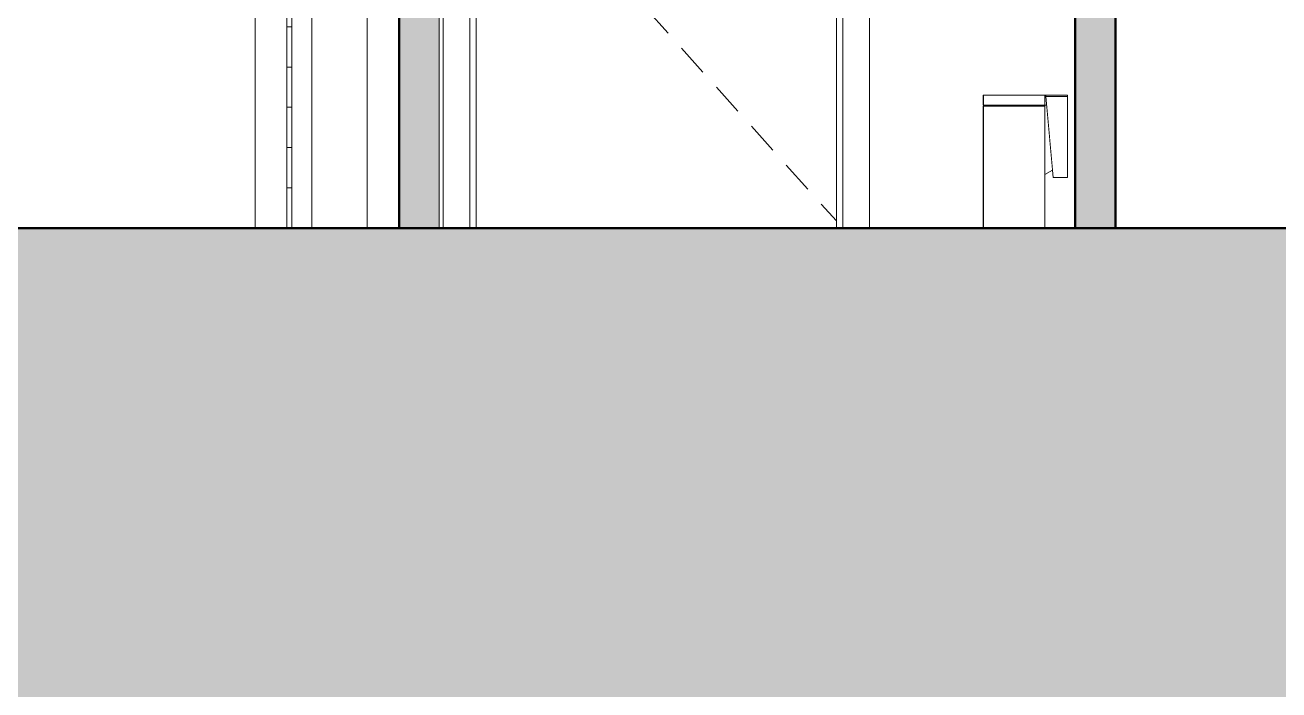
# Model space of a CAD drawing. Header units: millimetres. Extents: x -46169 to 135069, y -86316 to 18123.
# Drawn here: x 113154 to 116265, y -82627 to -80976 of the extents above; entities that cross this region are included whole.
import ezdxf

# ---------------------------------------------------------------- set-up
doc = ezdxf.new("R2010")
doc.units = ezdxf.units.MM
doc.header["$MEASUREMENT"] = 0
doc.linetypes.add('Wipeout_Contour', pattern=[1000, 0, -1000])
for name, color, linetype, lineweight in [('0_Pen_No__85', 8, 'Continuous', 20), ('A-35-M_FFE_Sanitary_Pen_No__146', 8, 'Continuous', 0), ('A-35-M_FFE_Sanitary_Pen_No__191', 7, 'Continuous', 5), ('New_A-25-M_Wall_Int_Pen_No__87', 8, 'Continuous', 20), ('New_A-35-M_FFE_Sanitary_Pen_No__192', 7, 'Continuous', 13), ('New_A-35-M_FFE_Sanitary_Pen_No__2', 8, 'Continuous', 15), ('New_A-35-M_FFE_Sanitary_Pen_No__87', 8, 'Continuous', 20)]:
    doc.layers.add(name, color=color, linetype=linetype, lineweight=lineweight)
for name, color, linetype in [('New_A-20-M_Floor_Slab', 7, 'Continuous'), ('New_A-25-M_Wall_Int', 7, 'Continuous'), ('New_A-35-M_FFE_Sanitary', 7, 'Continuous'), ('New_ArchiCAD Doors', 7, 'Continuous')]:
    doc.layers.add(name, color=color, linetype=linetype)
for name, color, linetype, lineweight, true_color in [('New_A-20-M_Floor_Slab_Pen_No__29', 7, 'Continuous', 50, 0x2a2a2a), ('New_A-25-M_Wall_Int_Pen_No__107', 7, 'Continuous', 15, 0xa6a6a6), ('New_A-25-M_Wall_Int_Pen_No__27', 7, 'Continuous', 50, 0x2a2a2a), ('New_A-35-M_FFE_Sanitary_Pen_No__107', 7, 'Continuous', 15, 0xa6a6a6), ('New_ArchiCAD Doors_Pen_No__63', 7, 'Continuous', 20, 0x606060)]:
    doc.layers.add(name, color=color, linetype=linetype, lineweight=lineweight, true_color=true_color)

# ---------------------------------------------------------------- blocks, each defined once
blk = doc.blocks.new('Section Elem_15_3', base_point=(188935.4, -81480.2))
at = {"color": 254, "linetype": 'Wipeout_Contour', "lineweight": 0, "ltscale": 559126.893993}
blk.add_wipeout([(113865.6, -81480.2), (114002.5, -81480.2), (114002.5, -80480.2), (113865.6, -80480.2)], dxfattribs=at).dxf.layer = 'New_A-25-M_Wall_Int'
blk = doc.blocks.new('Section Elem_52_3', base_point=(188935.4, -81480.2))
at = {"layer": 'New_A-25-M_Wall_Int_Pen_No__27', "linetype": 'Continuous'}
blk.add_line((114182.6, -79080.2), (114182.6, -81480.2), dxfattribs=at)
at = {"color": 254, "linetype": 'Wipeout_Contour', "lineweight": 0, "ltscale": 3338306.070739192}
blk.add_wipeout([(114037.4, -79080.2), (114032.5, -79080.2), (114032.5, -80110.2), (114034.5, -80110.2), (114034.5, -80130.2), (114037.3, -80130.2), (114037.3, -80480.2), (114032.5, -80480.2), (114032.5, -81480.2), (114062.5, -81480.2), (114062.5, -79080.2), (114038, -79080.2), (114038, -79208), (114038.1, -79215.7), (114038.6, -79219), (114039.4, -79219.3), (114042.4, -79220.4), (114042.4, -79236.3), (114033.7, -79233.2), (114033, -79233), (114033, -79217.1), (114036.8, -79218.4), (114037.2, -79215.4), (114037.4, -79207.8)], dxfattribs=at).dxf.layer = 'New_A-25-M_Wall_Int'
at = {"color": 254, "linetype": 'Wipeout_Contour', "lineweight": 0, "ltscale": 555242.31003}
blk.add_wipeout([(114037.4, -79207.8), (114038, -79208), (114038, -79080.2), (114037.4, -79080.2)], dxfattribs=at).dxf.layer = 'New_A-25-M_Wall_Int'
at = {"color": 254, "linetype": 'Wipeout_Contour', "lineweight": 0, "ltscale": 557973.172395}
blk.add_wipeout([(114082.2, -79080.2), (114062.5, -79080.2), (114062.5, -81480.2), (114082.2, -81480.2)], dxfattribs=at).dxf.layer = 'New_A-25-M_Wall_Int'
at = {"color": 254, "linetype": 'Wipeout_Contour', "lineweight": 0, "ltscale": 559415.188111}
blk.add_wipeout([(114032.5, -80480.2), (114012.5, -80480.2), (114012.5, -81480.2), (114032.5, -81480.2)], dxfattribs=at).dxf.layer = 'New_A-25-M_Wall_Int'
at = {"layer": 'New_A-25-M_Wall_Int_Pen_No__107', "linetype": 'Continuous', "lineweight": 0, "true_color": 0xd2d2d2}
blk.add_hatch(color=254, dxfattribs=at).paths.add_polyline_path([(114182.6, -79080.2), (114082.2, -79080.2), (114082.2, -81480.2), (114182.6, -81480.2)])
at = {"layer": 'New_A-25-M_Wall_Int_Pen_No__27', "linetype": 'Continuous'}
for p, q in [((114082.2, -79080.2), (114082.2, -81480.2)), ((114182.6, -79080.2), (114082.2, -79080.2))]:
    blk.add_line(p, q, dxfattribs=at)
at = {"layer": 'New_A-25-M_Wall_Int_Pen_No__87', "linetype": 'Continuous'}
for p, q in [((114082.2, -79080.2), (114062.5, -79080.2)), ((114082.2, -81480.2), (114062.5, -81480.2))]:
    blk.add_line(p, q, dxfattribs=at)
at = {"color": 254, "linetype": 'Wipeout_Contour', "lineweight": 0, "ltscale": 555396.682833}
blk.add_wipeout([(114037.4, -79207.8), (114037.2, -79215.4), (114038.1, -79215.7), (114038, -79208)], dxfattribs=at).dxf.layer = 'New_A-25-M_Wall_Int'
at = {"color": 254, "linetype": 'Wipeout_Contour', "lineweight": 0, "ltscale": 559366.26518}
blk.add_wipeout([(114002.5, -81480.2), (114012.5, -81480.2), (114012.5, -80480.2), (114002.5, -80480.2)], dxfattribs=at).dxf.layer = 'New_A-25-M_Wall_Int'
at = {"layer": 'New_A-25-M_Wall_Int_Pen_No__87', "linetype": 'Continuous'}
blk.add_line((114002.5, -80480.2), (114002.5, -81480.2), dxfattribs=at)
at = {"color": 254, "linetype": 'Wipeout_Contour', "lineweight": 0, "ltscale": 694260.348321}
blk.add_wipeout([(114036.8, -79218.4), (114038.6, -79219), (114038.1, -79215.7), (114038.1, -79215.7), (114037.2, -79215.4)], dxfattribs=at).dxf.layer = 'New_A-25-M_Wall_Int'
at = {"color": 254, "linetype": 'Wipeout_Contour', "lineweight": 0, "ltscale": 694285.334353}
blk.add_wipeout([(114033, -79217.1), (114033, -79233), (114042.4, -79236.2), (114042.4, -79220.4), (114039.4, -79219.3)], dxfattribs=at).dxf.layer = 'New_A-25-M_Wall_Int'
at = {"color": 254, "linetype": 'Wipeout_Contour', "lineweight": 0, "ltscale": 556225.850678}
blk.add_wipeout([(114012.5, -79080.2), (114012.5, -80110.2), (114032.5, -80110.2), (114032.5, -79080.2)], dxfattribs=at).dxf.layer = 'New_A-25-M_Wall_Int'
at = {"layer": 'New_A-25-M_Wall_Int_Pen_No__87', "linetype": 'Continuous'}
for p, q in [((114037.4, -79080.2), (114032.5, -79080.2)), ((114037.4, -79207.8), (114037.4, -79080.2)), ((114037.4, -79080.2), (114038, -79080.2)), ((114062.5, -79080.2), (114038, -79080.2)), ((114038, -79208), (114038, -79080.2)), ((114033, -79217.1), (114033, -79233)), ((114036.8, -79218.4), (114033, -79217.1)), ((114037.2, -79215.4), (114036.8, -79218.4)), ((114036.8, -79218.4), (114038.6, -79219)), ((114037.4, -79207.8), (114037.2, -79215.4)), ((114037.4, -79207.8), (114038, -79208)), ((114038.1, -79215.7), (114038, -79208)), ((114038.6, -79219), (114038.1, -79215.7)), ((114042.4, -79220.4), (114038.6, -79219)), ((114042.4, -79236.3), (114042.4, -79220.4)), ((114033, -79233), (114042.4, -79236.3)), ((114033, -79233), (114033, -79233)), ((114042.4, -79236.2), (114033, -79233))]:
    blk.add_line(p, q, dxfattribs=at)
at = {"color": 254, "linetype": 'Wipeout_Contour', "lineweight": 0, "ltscale": 556176.647194}
blk.add_wipeout([(114002.5, -79080.2), (114002.5, -80110.2), (114012.5, -80110.2), (114012.5, -79080.2)], dxfattribs=at).dxf.layer = 'New_A-25-M_Wall_Int'
at = {"layer": 'New_A-25-M_Wall_Int_Pen_No__87', "linetype": 'Continuous'}
for p, q in [((114012.5, -79080.2), (114002.5, -79080.2)), ((114002.5, -79080.2), (114002.5, -80110.2)), ((114032.5, -79080.2), (114012.5, -79080.2))]:
    blk.add_line(p, q, dxfattribs=at)
blk = doc.blocks.new('Section Elem_65_3', base_point=(188935.4, -81480.2))
at = {"layer": 'New_A-25-M_Wall_Int_Pen_No__107', "linetype": 'Continuous', "lineweight": 0, "true_color": 0xd2d2d2}
blk.add_hatch(color=254, dxfattribs=at).paths.add_polyline_path([(115759.8, -79210.2), (115759.8, -81480.2), (115859.8, -81480.2), (115859.8, -79210.2)])
at = {"layer": 'New_A-25-M_Wall_Int_Pen_No__27', "linetype": 'Continuous'}
for p, q in [((115759.8, -79210.2), (115759.8, -81480.2)), ((115859.8, -79210.2), (115759.8, -79210.2)), ((115859.8, -79210.2), (115859.8, -81480.2))]:
    blk.add_line(p, q, dxfattribs=at)
blk = doc.blocks.new('Section Elem_66_3', base_point=(188935.4, -81480.2))
at = {"layer": 'New_A-25-M_Wall_Int_Pen_No__87', "linetype": 'Continuous'}
blk.add_line((115759.8, -79210.2), (114182.6, -79210.2), dxfattribs=at)
at = {"color": 254, "linetype": 'Wipeout_Contour', "lineweight": 0, "ltscale": 555449.619253}
blk.add_wipeout([(114033, -79233), (114033.7, -79233.2), (114042.4, -79236.3), (114042.4, -79236.2)], dxfattribs=at).dxf.layer = 'New_A-25-M_Wall_Int'
at = {"color": 254, "linetype": 'Wipeout_Contour', "lineweight": 0, "ltscale": 558716.298268}
blk.add_wipeout([(114182.6, -79403.7), (114182.6, -81480.2), (114191, -81480.2), (114191, -79403.7)], dxfattribs=at).dxf.layer = 'New_A-25-M_Wall_Int'
blk = doc.blocks.new('Section Elem_67_3', base_point=(188935.4, -81480.2))
at = {"color": 254, "linetype": 'Wipeout_Contour', "lineweight": 0, "ltscale": 1390760.83047806}
blk.add_wipeout([(114204.8, -79370), (114191, -79356.2), (114191, -79383.7), (114194.2, -79383.7), (114197.4, -79383.3), (114199.8, -79382.3), (114201.8, -79380.7), (114203.4, -79378.6), (114204.4, -79376.3), (114204.8, -79373)], dxfattribs=at).dxf.layer = 'New_ArchiCAD Doors'
at = {"color": 254, "linetype": 'Wipeout_Contour', "lineweight": 0, "ltscale": 562070.399051}
blk.add_wipeout([(115249, -79356.2), (115183, -79422.2), (115183, -81480.2), (115249, -81480.2)], dxfattribs=at).dxf.layer = 'New_ArchiCAD Doors'
at = {"color": 254, "linetype": 'Wipeout_Contour', "lineweight": 0, "ltscale": 1393428.418271493}
blk.add_wipeout([(114195.5, -79403.7), (114191, -79403.7), (114191, -81480.2), (114257, -81480.2), (114257, -79422.2), (114221.6, -79386.8), (114220.8, -79388.7), (114216.1, -79395), (114209.8, -79399.7), (114202.6, -79402.7)], dxfattribs=at).dxf.layer = 'New_ArchiCAD Doors'
at = {"color": 254, "linetype": 'Wipeout_Contour', "lineweight": 0, "ltscale": 1531669.820993721}
blk.add_wipeout([(115249, -79356.2), (114191, -79356.2), (114204.8, -79370), (114204.8, -79363.7), (114224.2, -79363.7), (114224.8, -79363.7), (114224.8, -79374.3), (114223.8, -79381.5), (114221.6, -79386.8), (114257, -79422.2), (115183, -79422.2)], dxfattribs=at).dxf.layer = 'New_ArchiCAD Doors'
at = {"layer": 'New_ArchiCAD Doors_Pen_No__63', "linetype": 'Continuous'}
for p, q in [((114191, -79356.2), (114191, -79383.7)), ((115249, -79356.2), (114191, -79356.2)), ((115249, -81480.2), (115249, -79356.2)), ((114191, -79403.7), (114191, -81480.2))]:
    blk.add_line(p, q, dxfattribs=at)
at = {"color": 254, "linetype": 'Wipeout_Contour', "lineweight": 0, "ltscale": 559001.151426}
blk.add_wipeout([(114273, -79429.2), (114257, -79429.2), (114257, -81480.2), (114273, -81480.2)], dxfattribs=at).dxf.layer = 'New_ArchiCAD Doors'
at = {"color": 254, "linetype": 'Wipeout_Contour', "lineweight": 0, "ltscale": 561981.309088}
blk.add_wipeout([(115167, -79429.2), (115167, -81480.2), (115183, -81480.2), (115183, -79429.2)], dxfattribs=at).dxf.layer = 'New_ArchiCAD Doors'
at = {"color": 254, "linetype": 'Wipeout_Contour', "lineweight": 0, "ltscale": 837196.544549}
blk.add_wipeout([(114257, -79429.2), (114273, -79429.2), (115167, -79429.2), (115183, -79429.2), (115183, -79422.2), (114257, -79422.2)], dxfattribs=at).dxf.layer = 'New_ArchiCAD Doors'
at = {"layer": 'New_ArchiCAD Doors_Pen_No__63', "linetype": 'Continuous'}
for p, q in [((114257, -81480.2), (114257, -79422.2)), ((115183, -79422.2), (115183, -81480.2))]:
    blk.add_line(p, q, dxfattribs=at)
at = {"color": 254, "linetype": 'Wipeout_Contour', "lineweight": 0, "ltscale": 560491.198918}
blk.add_wipeout([(115167, -79429.2), (114273, -79429.2), (114273, -81480.2), (115167, -81480.2)], dxfattribs=at).dxf.layer = 'New_ArchiCAD Doors'
at = {"layer": 'New_ArchiCAD Doors_Pen_No__63', "linetype": 'Continuous'}
for p, q in [((114257, -79422.2), (115183, -79422.2)), ((114273, -81480.2), (114273, -79429.2)), ((114273, -79429.2), (115167, -79429.2)), ((115167, -79431), (115129.6, -79472.8)), ((115167, -79429.2), (115167, -81480.2)), ((115096.2, -79510), (115042.8, -79569.6)), ((115009.5, -79606.8), (114956.1, -79666.4)), ((114922.7, -79703.6), (114869.3, -79763.2)), ((114836, -79800.5), (114782.6, -79860.1)), ((114749.2, -79897.3), (114695.8, -79956.9)), ((114662.5, -79994.1), (114609.1, -80053.7)), ((114575.7, -80090.9), (114522.3, -80150.5)), ((114489, -80187.8), (114435.6, -80247.3)), ((114402.2, -80284.6), (114348.8, -80344.2)), ((114310.4, -80387.1), (114273, -80428.8)), ((114315.5, -80381.4), (114310.4, -80387.1)), ((114310.4, -80506.3), (114273, -80464.5)), ((114315.5, -80512), (114310.4, -80506.3)), ((114402.2, -80608.8), (114348.8, -80549.2)), ((114489, -80705.6), (114435.6, -80646)), ((114575.7, -80802.4), (114522.3, -80742.9)), ((114662.5, -80899.3), (114609.1, -80839.7)), ((114749.2, -80996.1), (114695.8, -80936.5)), ((114836, -81092.9), (114782.6, -81033.3)), ((114922.7, -81189.7), (114869.3, -81130.1)), ((115009.5, -81286.5), (114956.1, -81227)), ((115096.2, -81383.4), (115042.8, -81323.8)), ((115167, -81462.3), (115129.6, -81420.6))]:
    blk.add_line(p, q, dxfattribs=at)
blk = doc.blocks.new('Section Elem_74_3', base_point=(188935.4, -81480.2))
at = {"layer": 'New_A-35-M_FFE_Sanitary_Pen_No__192', "linetype": 'Continuous'}
blk.add_line((113865.6, -80480.2), (113865.6, -81480.2), dxfattribs=at)
at = {"color": 254, "linetype": 'Wipeout_Contour', "lineweight": 0, "ltscale": 557684.219648}
blk.add_wipeout([(113784.7, -80630.2), (113803.4, -80630.2), (113803.4, -80480.2), (113784.7, -80480.2)], dxfattribs=at).dxf.layer = 'New_A-35-M_FFE_Sanitary'
at = {"color": 254, "linetype": 'Wipeout_Contour', "lineweight": 0, "ltscale": 559017.384203}
blk.add_wipeout([(113784.7, -81480.2), (113803.4, -81480.2), (113803.4, -80780.2), (113784.7, -80780.2)], dxfattribs=at).dxf.layer = 'New_A-35-M_FFE_Sanitary'
at = {"layer": 'New_A-35-M_FFE_Sanitary_Pen_No__107', "linetype": 'Continuous'}
h = blk.add_hatch(dxfattribs=at)
h.set_pattern_fill('Plywood_0003', color=256, style=0, pattern_type=2)
h.set_pattern_definition([(0, (188935.42, -81480.18), (0, 100), [])])
h.paths.add_polyline_path([(113803.4, -80480.2), (113803.4, -81480.2), (113815.5, -81480.2), (113815.5, -80480.2)])
at = {"layer": 'New_A-35-M_FFE_Sanitary_Pen_No__192', "linetype": 'Continuous'}
for p, q in [((113803.4, -80480.2), (113803.4, -81480.2)), ((113815.5, -80480.2), (113815.5, -81480.2))]:
    blk.add_line(p, q, dxfattribs=at)
at = {"color": 254, "linetype": 'Wipeout_Contour', "lineweight": 0, "ltscale": 2927249.866103339}
blk.add_wipeout([(113754.6, -80557.9), (113754.6, -80630.2), (113784.7, -80630.2), (113784.7, -80480.2), (113754.6, -80480.2), (113754.6, -80541.9), (113761.1, -80541.9), (113761.3, -80542.3), (113761.3, -80542.4), (113761.4, -80543), (113761.5, -80544.3), (113761.5, -80545.9), (113761.6, -80547.9), (113761.6, -80549.9), (113761.6, -80552), (113761.5, -80553.9), (113761.5, -80555.6), (113761.4, -80556.9), (113761.3, -80557.4), (113761.3, -80557.5), (113761.1, -80557.9)], dxfattribs=at).dxf.layer = 'New_A-35-M_FFE_Sanitary'
at = {"color": 254, "linetype": 'Wipeout_Contour', "lineweight": 0, "ltscale": 558937.796844}
blk.add_wipeout([(113754.6, -80780.2), (113754.6, -81480.2), (113784.7, -81480.2), (113784.7, -80780.2)], dxfattribs=at).dxf.layer = 'New_A-35-M_FFE_Sanitary'
at = {"layer": 'New_A-35-M_FFE_Sanitary_Pen_No__87', "linetype": 'Continuous'}
blk.add_line((113803.4, -81480.2), (113784.7, -81480.2), dxfattribs=at)
at = {"color": 254, "linetype": 'Wipeout_Contour', "lineweight": 0, "ltscale": 557420.467156}
blk.add_wipeout([(113754.6, -80480.2), (113734.5, -80480.2), (113734.5, -80541.9), (113754.6, -80541.9)], dxfattribs=at).dxf.layer = 'New_A-35-M_FFE_Sanitary'
at = {"color": 254, "linetype": 'Wipeout_Contour', "lineweight": 0, "ltscale": 557612.346151}
blk.add_wipeout([(113734.5, -80557.9), (113734.5, -80630.2), (113754.6, -80630.2), (113754.6, -80557.9)], dxfattribs=at).dxf.layer = 'New_A-35-M_FFE_Sanitary'
at = {"color": 254, "linetype": 'Wipeout_Contour', "lineweight": 0, "ltscale": 558856.063597}
blk.add_wipeout([(113754.6, -80780.2), (113734.5, -80780.2), (113734.5, -81480.2), (113754.6, -81480.2)], dxfattribs=at).dxf.layer = 'New_A-35-M_FFE_Sanitary'
at = {"color": 254, "linetype": 'Wipeout_Contour', "lineweight": 0, "ltscale": 557371.333966}
blk.add_wipeout([(113724.5, -80541.9), (113734.5, -80541.9), (113734.5, -80480.2), (113724.5, -80480.2)], dxfattribs=at).dxf.layer = 'New_A-35-M_FFE_Sanitary'
at = {"color": 254, "linetype": 'Wipeout_Contour', "lineweight": 0, "ltscale": 557563.2299}
blk.add_wipeout([(113724.5, -80557.9), (113724.5, -80630.2), (113734.5, -80630.2), (113734.5, -80557.9)], dxfattribs=at).dxf.layer = 'New_A-35-M_FFE_Sanitary'
at = {"color": 254, "linetype": 'Wipeout_Contour', "lineweight": 0, "ltscale": 558807.056574}
blk.add_wipeout([(113734.5, -80780.2), (113724.5, -80780.2), (113724.5, -81480.2), (113734.5, -81480.2)], dxfattribs=at).dxf.layer = 'New_A-35-M_FFE_Sanitary'
at = {"layer": 'New_A-35-M_FFE_Sanitary_Pen_No__87', "linetype": 'Continuous'}
for p, q in [((113724.5, -80480.2), (113724.5, -80541.9)), ((113724.5, -80557.9), (113724.5, -80630.2)), ((113724.5, -80780.2), (113724.5, -81480.2))]:
    blk.add_line(p, q, dxfattribs=at)
blk = doc.blocks.new('Section Elem_152_3', base_point=(188935.4, -81480.2))
at = {"color": 254, "linetype": 'Wipeout_Contour', "lineweight": 0, "ltscale": 565336.101252}
blk.add_wipeout([(115741.1, -81153.2), (115741.1, -81150.2), (115686.7, -81150.2), (115686.7, -81153.2)], dxfattribs=at).dxf.layer = 'New_A-35-M_FFE_Sanitary'
at = {"color": 254, "linetype": 'Wipeout_Contour', "lineweight": 0, "ltscale": 706583.480094}
blk.add_wipeout([(115684.7, -81175.2), (115688.7, -81175.2), (115686.7, -81153.2), (115686.7, -81150.2), (115684.7, -81150.2)], dxfattribs=at).dxf.layer = 'New_A-35-M_FFE_Sanitary'
at = {"color": 254, "linetype": 'Wipeout_Contour', "lineweight": 0, "ltscale": 565251.238755}
blk.add_wipeout([(115684.7, -81175.2), (115684.7, -81150.2), (115675.9, -81150.2), (115675.9, -81175.2)], dxfattribs=at).dxf.layer = 'New_A-35-M_FFE_Sanitary'
at = {"color": 254, "linetype": 'Wipeout_Contour', "lineweight": 0, "ltscale": 565220.693029}
blk.add_wipeout([(115675.9, -81175.2), (115675.9, -81150.2), (115666.1, -81150.2), (115666.1, -81175.2)], dxfattribs=at).dxf.layer = 'New_A-35-M_FFE_Sanitary'
at = {"color": 254, "linetype": 'Wipeout_Contour', "lineweight": 0, "ltscale": 565187.35669}
blk.add_wipeout([(115666.1, -81150.2), (115655.5, -81150.2), (115655.5, -81175.2), (115666.1, -81175.2)], dxfattribs=at).dxf.layer = 'New_A-35-M_FFE_Sanitary'
at = {"color": 254, "linetype": 'Wipeout_Contour', "lineweight": 0, "ltscale": 565151.800331}
blk.add_wipeout([(115655.5, -81175.2), (115655.5, -81150.2), (115644.3, -81150.2), (115644.3, -81175.2)], dxfattribs=at).dxf.layer = 'New_A-35-M_FFE_Sanitary'
at = {"color": 254, "linetype": 'Wipeout_Contour', "lineweight": 0, "ltscale": 565633.083477}
blk.add_wipeout([(115684.7, -81480.2), (115684.7, -81177.2), (115675.9, -81177.2), (115675.9, -81480.2)], dxfattribs=at).dxf.layer = 'New_A-35-M_FFE_Sanitary'
at = {"color": 254, "linetype": 'Wipeout_Contour', "lineweight": 0, "ltscale": 565114.632525}
blk.add_wipeout([(115644.3, -81175.2), (115644.3, -81150.2), (115632.8, -81150.2), (115632.8, -81175.2)], dxfattribs=at).dxf.layer = 'New_A-35-M_FFE_Sanitary'
at = {"color": 254, "linetype": 'Wipeout_Contour', "lineweight": 0, "ltscale": 565602.558361}
blk.add_wipeout([(115675.9, -81480.2), (115675.9, -81177.2), (115666.1, -81177.2), (115666.1, -81480.2)], dxfattribs=at).dxf.layer = 'New_A-35-M_FFE_Sanitary'
at = {"layer": 'New_A-35-M_FFE_Sanitary_Pen_No__2', "linetype": 'Continuous'}
blk.add_line((115666.1, -81150.2), (115655.5, -81150.2), dxfattribs=at)
at = {"color": 254, "linetype": 'Wipeout_Contour', "lineweight": 0, "ltscale": 565076.489342}
blk.add_wipeout([(115632.8, -81175.2), (115632.8, -81150.2), (115621, -81150.2), (115621, -81175.2)], dxfattribs=at).dxf.layer = 'New_A-35-M_FFE_Sanitary'
at = {"color": 254, "linetype": 'Wipeout_Contour', "lineweight": 0, "ltscale": 565569.244514}
blk.add_wipeout([(115666.1, -81177.2), (115655.5, -81177.2), (115655.5, -81480.2), (115666.1, -81480.2)], dxfattribs=at).dxf.layer = 'New_A-35-M_FFE_Sanitary'
at = {"color": 254, "linetype": 'Wipeout_Contour', "lineweight": 0, "ltscale": 565843.122055}
blk.add_wipeout([(115684.8, -81347), (115684.7, -81347.1), (115684.7, -81480.2), (115684.8, -81480.2)], dxfattribs=at).dxf.layer = 'New_A-35-M_FFE_Sanitary'
at = {"layer": 'New_A-35-M_FFE_Sanitary_Pen_No__2', "linetype": 'Continuous'}
blk.add_line((115655.5, -81150.2), (115644.3, -81150.2), dxfattribs=at)
at = {"color": 254, "linetype": 'Wipeout_Contour', "lineweight": 0, "ltscale": 565038.023488}
blk.add_wipeout([(115621, -81175.2), (115621, -81150.2), (115609.3, -81150.2), (115609.3, -81175.2)], dxfattribs=at).dxf.layer = 'New_A-35-M_FFE_Sanitary'
at = {"color": 254, "linetype": 'Wipeout_Contour', "lineweight": 0, "ltscale": 565533.712155}
blk.add_wipeout([(115655.5, -81480.2), (115655.5, -81177.2), (115644.3, -81177.2), (115644.3, -81480.2)], dxfattribs=at).dxf.layer = 'New_A-35-M_FFE_Sanitary'
at = {"color": 254, "linetype": 'Wipeout_Contour', "lineweight": 0, "ltscale": 565282.970044}
blk.add_wipeout([(115684.7, -81177.2), (115684.7, -81175.2), (115676.3, -81175.2), (115676.3, -81177.2)], dxfattribs=at).dxf.layer = 'New_A-35-M_FFE_Sanitary'
at = {"color": 254, "linetype": 'Wipeout_Contour', "lineweight": 0, "ltscale": 565708.210864}
blk.add_wipeout([(115684.7, -81347.1), (115684.7, -81347.1), (115703.5, -81336.5), (115703.5, -81336.5)], dxfattribs=at).dxf.layer = 'New_A-35-M_FFE_Sanitary'
at = {"layer": 'New_A-35-M_FFE_Sanitary_Pen_No__2', "linetype": 'Continuous'}
blk.add_line((115644.3, -81150.2), (115632.8, -81150.2), dxfattribs=at)
at = {"color": 254, "linetype": 'Wipeout_Contour', "lineweight": 0, "ltscale": 564999.893123}
blk.add_wipeout([(115609.3, -81175.2), (115609.3, -81150.2), (115597.7, -81150.2), (115597.7, -81175.2)], dxfattribs=at).dxf.layer = 'New_A-35-M_FFE_Sanitary'
at = {"color": 254, "linetype": 'Wipeout_Contour', "lineweight": 0, "ltscale": 565496.569437}
blk.add_wipeout([(115644.3, -81480.2), (115644.3, -81177.2), (115632.8, -81177.2), (115632.8, -81480.2)], dxfattribs=at).dxf.layer = 'New_A-35-M_FFE_Sanitary'
at = {"color": 254, "linetype": 'Wipeout_Contour', "lineweight": 0, "ltscale": 565253.809832}
blk.add_wipeout([(115676.3, -81177.2), (115676.3, -81175.2), (115666.9, -81175.2), (115666.9, -81177.2)], dxfattribs=at).dxf.layer = 'New_A-35-M_FFE_Sanitary'
at = {"layer": 'New_A-35-M_FFE_Sanitary_Pen_No__2', "linetype": 'Continuous'}
blk.add_line((115632.8, -81150.2), (115621, -81150.2), dxfattribs=at)
at = {"color": 254, "linetype": 'Wipeout_Contour', "lineweight": 0, "ltscale": 564962.750604}
blk.add_wipeout([(115597.7, -81175.2), (115597.7, -81150.2), (115586.6, -81150.2), (115586.6, -81175.2)], dxfattribs=at).dxf.layer = 'New_A-35-M_FFE_Sanitary'
at = {"color": 254, "linetype": 'Wipeout_Contour', "lineweight": 0, "ltscale": 565458.452003}
blk.add_wipeout([(115632.8, -81480.2), (115632.8, -81177.2), (115621, -81177.2), (115621, -81480.2)], dxfattribs=at).dxf.layer = 'New_A-35-M_FFE_Sanitary'
at = {"color": 254, "linetype": 'Wipeout_Contour', "lineweight": 0, "ltscale": 565221.767673}
blk.add_wipeout([(115666.9, -81175.2), (115656.7, -81175.2), (115656.7, -81177.2), (115666.9, -81177.2)], dxfattribs=at).dxf.layer = 'New_A-35-M_FFE_Sanitary'
at = {"color": 254, "linetype": 'Wipeout_Contour', "lineweight": 0, "ltscale": 565505.211836}
blk.add_wipeout([(115688.7, -81175.2), (115684.7, -81175.2), (115684.7, -81347.1), (115703.5, -81336.5)], dxfattribs=at).dxf.layer = 'New_A-35-M_FFE_Sanitary'
at = {"layer": 'New_A-35-M_FFE_Sanitary_Pen_No__2', "linetype": 'Continuous'}
blk.add_line((115621, -81150.2), (115609.3, -81150.2), dxfattribs=at)
at = {"color": 254, "linetype": 'Wipeout_Contour', "lineweight": 0, "ltscale": 564927.231324}
blk.add_wipeout([(115586.6, -81175.2), (115586.6, -81150.2), (115576, -81150.2), (115576, -81175.2)], dxfattribs=at).dxf.layer = 'New_A-35-M_FFE_Sanitary'
at = {"color": 254, "linetype": 'Wipeout_Contour', "lineweight": 0, "ltscale": 565585.682669}
blk.add_wipeout([(115741.1, -81153.2), (115686.7, -81153.2), (115705.1, -81354.5), (115741.1, -81354.5)], dxfattribs=at).dxf.layer = 'New_A-35-M_FFE_Sanitary'
at = {"color": 254, "linetype": 'Wipeout_Contour', "lineweight": 0, "ltscale": 565420.01212}
blk.add_wipeout([(115621, -81480.2), (115621, -81177.2), (115609.3, -81177.2), (115609.3, -81480.2)], dxfattribs=at).dxf.layer = 'New_A-35-M_FFE_Sanitary'
at = {"color": 254, "linetype": 'Wipeout_Contour', "lineweight": 0, "ltscale": 565187.402763}
blk.add_wipeout([(115656.7, -81177.2), (115656.7, -81175.2), (115645.9, -81175.2), (115645.9, -81177.2)], dxfattribs=at).dxf.layer = 'New_A-35-M_FFE_Sanitary'
at = {"layer": 'New_A-35-M_FFE_Sanitary_Pen_No__2', "linetype": 'Continuous'}
for p, q in [((115609.3, -81150.2), (115597.7, -81150.2)), ((115675.9, -81150.2), (115666.1, -81150.2)), ((115684.7, -81150.2), (115675.9, -81150.2)), ((115686.7, -81150.2), (115684.7, -81150.2)), ((115684.7, -81175.2), (115684.7, -81150.2)), ((115741.1, -81150.2), (115686.7, -81150.2)), ((115686.7, -81153.2), (115686.7, -81150.2)), ((115705.1, -81354.5), (115686.7, -81153.2)), ((115686.7, -81153.2), (115741.1, -81153.2)), ((115741.1, -81153.2), (115741.1, -81150.2)), ((115741.1, -81155.2), (115741.1, -81150.2)), ((115741.1, -81153.2), (115741.1, -81354.5)), ((115741.1, -81155.2), (115741.1, -81175.2)), ((115675.9, -81175.2), (115666.1, -81175.2)), ((115675.9, -81177.2), (115666.1, -81177.2)), ((115684.7, -81175.2), (115675.9, -81175.2)), ((115684.7, -81177.2), (115675.9, -81177.2)), ((115684.7, -81177.2), (115684.7, -81175.2)), ((115684.7, -81175.2), (115688.7, -81175.2)), ((115684.7, -81480.2), (115684.7, -81177.2)), ((115741.1, -81175.2), (115741.1, -81315.2)), ((115703.5, -81336.5), (115684.7, -81347.1)), ((115703.5, -81336.5), (115684.7, -81347.1)), ((115741.1, -81315.2), (115741.1, -81351.5)), ((115684.7, -81480.2), (115684.7, -81347.1)), ((115684.8, -81480.2), (115684.8, -81347)), ((115741.1, -81354.5), (115705.1, -81354.5)), ((115741.1, -81354.5), (115741.1, -81351.5))]:
    blk.add_line(p, q, dxfattribs=at)
at = {"color": 254, "linetype": 'Wipeout_Contour', "lineweight": 0, "ltscale": 564893.942852}
blk.add_wipeout([(115576, -81175.2), (115576, -81150.2), (115566.3, -81150.2), (115566.3, -81175.2)], dxfattribs=at).dxf.layer = 'New_A-35-M_FFE_Sanitary'
at = {"color": 254, "linetype": 'Wipeout_Contour', "lineweight": 0, "ltscale": 565381.907503}
blk.add_wipeout([(115609.3, -81480.2), (115609.3, -81177.2), (115597.7, -81177.2), (115597.7, -81480.2)], dxfattribs=at).dxf.layer = 'New_A-35-M_FFE_Sanitary'
at = {"color": 254, "linetype": 'Wipeout_Contour', "lineweight": 0, "ltscale": 565151.314841}
blk.add_wipeout([(115645.9, -81177.2), (115645.9, -81175.2), (115634.7, -81175.2), (115634.7, -81177.2)], dxfattribs=at).dxf.layer = 'New_A-35-M_FFE_Sanitary'
at = {"layer": 'New_A-35-M_FFE_Sanitary_Pen_No__2', "linetype": 'Continuous'}
for p, q in [((115597.7, -81150.2), (115586.6, -81150.2)), ((115666.1, -81175.2), (115655.5, -81175.2)), ((115666.1, -81177.2), (115655.5, -81177.2))]:
    blk.add_line(p, q, dxfattribs=at)
at = {"color": 254, "linetype": 'Wipeout_Contour', "lineweight": 0, "ltscale": 564863.454544}
blk.add_wipeout([(115566.3, -81175.2), (115566.3, -81150.2), (115557.4, -81150.2), (115557.4, -81175.2)], dxfattribs=at).dxf.layer = 'New_A-35-M_FFE_Sanitary'
at = {"color": 254, "linetype": 'Wipeout_Contour', "lineweight": 0, "ltscale": 565344.790068}
blk.add_wipeout([(115597.7, -81480.2), (115597.7, -81177.2), (115586.6, -81177.2), (115586.6, -81480.2)], dxfattribs=at).dxf.layer = 'New_A-35-M_FFE_Sanitary'
at = {"color": 254, "linetype": 'Wipeout_Contour', "lineweight": 0, "ltscale": 565114.133621}
blk.add_wipeout([(115634.7, -81177.2), (115634.7, -81175.2), (115623.2, -81175.2), (115623.2, -81177.2)], dxfattribs=at).dxf.layer = 'New_A-35-M_FFE_Sanitary'
at = {"layer": 'New_A-35-M_FFE_Sanitary_Pen_No__2', "linetype": 'Continuous'}
for p, q in [((115586.6, -81150.2), (115576, -81150.2)), ((115655.5, -81175.2), (115644.3, -81175.2)), ((115655.5, -81177.2), (115644.3, -81177.2))]:
    blk.add_line(p, q, dxfattribs=at)
at = {"color": 254, "linetype": 'Wipeout_Contour', "lineweight": 0, "ltscale": 564836.287822}
blk.add_wipeout([(115557.4, -81175.2), (115557.4, -81150.2), (115549.7, -81150.2), (115549.7, -81175.2)], dxfattribs=at).dxf.layer = 'New_A-35-M_FFE_Sanitary'
at = {"color": 254, "linetype": 'Wipeout_Contour', "lineweight": 0, "ltscale": 565309.294779}
blk.add_wipeout([(115586.6, -81480.2), (115586.6, -81177.2), (115576, -81177.2), (115576, -81480.2)], dxfattribs=at).dxf.layer = 'New_A-35-M_FFE_Sanitary'
at = {"color": 254, "linetype": 'Wipeout_Contour', "lineweight": 0, "ltscale": 565076.507842}
blk.add_wipeout([(115623.2, -81177.2), (115623.2, -81175.2), (115611.7, -81175.2), (115611.7, -81177.2)], dxfattribs=at).dxf.layer = 'New_A-35-M_FFE_Sanitary'
at = {"layer": 'New_A-35-M_FFE_Sanitary_Pen_No__2', "linetype": 'Continuous'}
for p, q in [((115576, -81150.2), (115566.3, -81150.2)), ((115644.3, -81175.2), (115632.8, -81175.2)), ((115644.3, -81177.2), (115632.8, -81177.2))]:
    blk.add_line(p, q, dxfattribs=at)
at = {"color": 254, "linetype": 'Wipeout_Contour', "lineweight": 0, "ltscale": 564812.907267}
blk.add_wipeout([(115549.7, -81175.2), (115549.7, -81150.2), (115543.1, -81150.2), (115543.1, -81175.2)], dxfattribs=at).dxf.layer = 'New_A-35-M_FFE_Sanitary'
at = {"color": 254, "linetype": 'Wipeout_Contour', "lineweight": 0, "ltscale": 565276.028792}
blk.add_wipeout([(115576, -81480.2), (115576, -81177.2), (115566.3, -81177.2), (115566.3, -81480.2)], dxfattribs=at).dxf.layer = 'New_A-35-M_FFE_Sanitary'
at = {"color": 254, "linetype": 'Wipeout_Contour', "lineweight": 0, "ltscale": 565039.093935}
blk.add_wipeout([(115611.7, -81177.2), (115611.7, -81175.2), (115600.3, -81175.2), (115600.3, -81177.2)], dxfattribs=at).dxf.layer = 'New_A-35-M_FFE_Sanitary'
at = {"layer": 'New_A-35-M_FFE_Sanitary_Pen_No__2', "linetype": 'Continuous'}
for p, q in [((115632.8, -81175.2), (115621, -81175.2)), ((115632.8, -81177.2), (115621, -81177.2))]:
    blk.add_line(p, q, dxfattribs=at)
at = {"color": 254, "linetype": 'Wipeout_Contour', "lineweight": 0, "ltscale": 564793.712684}
blk.add_wipeout([(115543.1, -81175.2), (115543.1, -81150.2), (115537.9, -81150.2), (115537.9, -81175.2)], dxfattribs=at).dxf.layer = 'New_A-35-M_FFE_Sanitary'
at = {"color": 254, "linetype": 'Wipeout_Contour', "lineweight": 0, "ltscale": 565002.544572}
blk.add_wipeout([(115600.3, -81177.2), (115600.3, -81175.2), (115589.4, -81175.2), (115589.4, -81177.2)], dxfattribs=at).dxf.layer = 'New_A-35-M_FFE_Sanitary'
at = {"layer": 'New_A-35-M_FFE_Sanitary_Pen_No__2', "linetype": 'Continuous'}
for p, q in [((115566.3, -81150.2), (115557.4, -81150.2)), ((115621, -81175.2), (115609.3, -81175.2)), ((115621, -81177.2), (115609.3, -81177.2))]:
    blk.add_line(p, q, dxfattribs=at)
at = {"color": 254, "linetype": 'Wipeout_Contour', "lineweight": 0, "ltscale": 564779.032282}
blk.add_wipeout([(115537.9, -81175.2), (115537.9, -81150.2), (115534.2, -81150.2), (115534.2, -81175.2)], dxfattribs=at).dxf.layer = 'New_A-35-M_FFE_Sanitary'
at = {"color": 254, "linetype": 'Wipeout_Contour', "lineweight": 0, "ltscale": 565245.561082}
blk.add_wipeout([(115566.3, -81480.2), (115566.3, -81177.2), (115557.4, -81177.2), (115557.4, -81480.2)], dxfattribs=at).dxf.layer = 'New_A-35-M_FFE_Sanitary'
at = {"color": 254, "linetype": 'Wipeout_Contour', "lineweight": 0, "ltscale": 564769.117069}
blk.add_wipeout([(115534.2, -81175.2), (115534.2, -81150.2), (115531.9, -81150.2), (115531.9, -81175.2)], dxfattribs=at).dxf.layer = 'New_A-35-M_FFE_Sanitary'
at = {"color": 254, "linetype": 'Wipeout_Contour', "lineweight": 0, "ltscale": 564967.497284}
blk.add_wipeout([(115589.4, -81177.2), (115589.4, -81175.2), (115578.9, -81175.2), (115578.9, -81177.2)], dxfattribs=at).dxf.layer = 'New_A-35-M_FFE_Sanitary'
at = {"layer": 'New_A-35-M_FFE_Sanitary_Pen_No__2', "linetype": 'Continuous'}
for p, q in [((115557.4, -81150.2), (115549.7, -81150.2)), ((115609.3, -81175.2), (115597.7, -81175.2)), ((115609.3, -81177.2), (115597.7, -81177.2))]:
    blk.add_line(p, q, dxfattribs=at)
at = {"color": 254, "linetype": 'Wipeout_Contour', "lineweight": 0, "ltscale": 564764.136573}
blk.add_wipeout([(115531.9, -81175.2), (115531.9, -81150.2), (115531.1, -81150.2), (115531.1, -81175.2)], dxfattribs=at).dxf.layer = 'New_A-35-M_FFE_Sanitary'
at = {"color": 254, "linetype": 'Wipeout_Contour', "lineweight": 0, "ltscale": 565218.412716}
blk.add_wipeout([(115557.4, -81480.2), (115557.4, -81177.2), (115549.7, -81177.2), (115549.7, -81480.2)], dxfattribs=at).dxf.layer = 'New_A-35-M_FFE_Sanitary'
at = {"layer": 'New_A-35-M_FFE_Sanitary_Pen_No__2', "linetype": 'Continuous'}
for p, q in [((115531.9, -81150.2), (115531.1, -81150.2)), ((115534.2, -81150.2), (115531.9, -81150.2)), ((115537.9, -81150.2), (115534.2, -81150.2)), ((115543.1, -81150.2), (115537.9, -81150.2)), ((115549.7, -81150.2), (115543.1, -81150.2))]:
    blk.add_line(p, q, dxfattribs=at)
at = {"color": 254, "linetype": 'Wipeout_Contour', "lineweight": 0, "ltscale": 565195.047959}
blk.add_wipeout([(115549.7, -81480.2), (115549.7, -81177.2), (115543.1, -81177.2), (115543.1, -81480.2)], dxfattribs=at).dxf.layer = 'New_A-35-M_FFE_Sanitary'
at = {"color": 254, "linetype": 'Wipeout_Contour', "lineweight": 0, "ltscale": 564934.563341}
blk.add_wipeout([(115578.9, -81177.2), (115578.9, -81175.2), (115569.2, -81175.2), (115569.2, -81177.2)], dxfattribs=at).dxf.layer = 'New_A-35-M_FFE_Sanitary'
at = {"layer": 'New_A-35-M_FFE_Sanitary_Pen_No__2', "linetype": 'Continuous'}
for p, q in [((115597.7, -81175.2), (115586.6, -81175.2)), ((115597.7, -81177.2), (115586.6, -81177.2))]:
    blk.add_line(p, q, dxfattribs=at)
at = {"color": 254, "linetype": 'Wipeout_Contour', "lineweight": 0, "ltscale": 565175.866347}
blk.add_wipeout([(115543.1, -81480.2), (115543.1, -81177.2), (115537.9, -81177.2), (115537.9, -81480.2)], dxfattribs=at).dxf.layer = 'New_A-35-M_FFE_Sanitary'
at = {"color": 254, "linetype": 'Wipeout_Contour', "lineweight": 0, "ltscale": 564904.317106}
blk.add_wipeout([(115569.2, -81177.2), (115569.2, -81175.2), (115560.4, -81175.2), (115560.4, -81177.2)], dxfattribs=at).dxf.layer = 'New_A-35-M_FFE_Sanitary'
at = {"layer": 'New_A-35-M_FFE_Sanitary_Pen_No__2', "linetype": 'Continuous'}
for p, q in [((115586.6, -81175.2), (115576, -81175.2)), ((115586.6, -81177.2), (115576, -81177.2))]:
    blk.add_line(p, q, dxfattribs=at)
at = {"color": 254, "linetype": 'Wipeout_Contour', "lineweight": 0, "ltscale": 565161.195866}
blk.add_wipeout([(115537.9, -81480.2), (115537.9, -81177.2), (115534.2, -81177.2), (115534.2, -81480.2)], dxfattribs=at).dxf.layer = 'New_A-35-M_FFE_Sanitary'
at = {"color": 254, "linetype": 'Wipeout_Contour', "lineweight": 0, "ltscale": 565151.287355}
blk.add_wipeout([(115534.2, -81480.2), (115534.2, -81177.2), (115531.9, -81177.2), (115531.9, -81480.2)], dxfattribs=at).dxf.layer = 'New_A-35-M_FFE_Sanitary'
at = {"color": 254, "linetype": 'Wipeout_Contour', "lineweight": 0, "ltscale": 564877.286024}
blk.add_wipeout([(115560.4, -81177.2), (115560.4, -81175.2), (115552.7, -81175.2), (115552.7, -81177.2)], dxfattribs=at).dxf.layer = 'New_A-35-M_FFE_Sanitary'
at = {"color": 254, "linetype": 'Wipeout_Contour', "lineweight": 0, "ltscale": 565146.310225}
blk.add_wipeout([(115531.9, -81480.2), (115531.9, -81177.2), (115531.1, -81177.2), (115531.1, -81480.2)], dxfattribs=at).dxf.layer = 'New_A-35-M_FFE_Sanitary'
at = {"color": 254, "linetype": 'Wipeout_Contour', "lineweight": 0, "ltscale": 564853.941437}
blk.add_wipeout([(115552.7, -81177.2), (115552.7, -81175.2), (115546.2, -81175.2), (115546.2, -81177.2)], dxfattribs=at).dxf.layer = 'New_A-35-M_FFE_Sanitary'
at = {"layer": 'New_A-35-M_FFE_Sanitary_Pen_No__2', "linetype": 'Continuous'}
for p, q in [((115576, -81175.2), (115566.3, -81175.2)), ((115576, -81177.2), (115566.3, -81177.2))]:
    blk.add_line(p, q, dxfattribs=at)
at = {"color": 254, "linetype": 'Wipeout_Contour', "lineweight": 0, "ltscale": 564834.69038}
blk.add_wipeout([(115546.2, -81177.2), (115546.2, -81175.2), (115541, -81175.2), (115541, -81177.2)], dxfattribs=at).dxf.layer = 'New_A-35-M_FFE_Sanitary'
at = {"layer": 'New_A-35-M_FFE_Sanitary_Pen_No__2', "linetype": 'Continuous'}
for p, q in [((115566.3, -81175.2), (115557.4, -81175.2)), ((115566.3, -81177.2), (115557.4, -81177.2))]:
    blk.add_line(p, q, dxfattribs=at)
at = {"color": 254, "linetype": 'Wipeout_Contour', "lineweight": 0, "ltscale": 564819.868496}
blk.add_wipeout([(115541, -81177.2), (115541, -81175.2), (115537.1, -81175.2), (115537.1, -81177.2)], dxfattribs=at).dxf.layer = 'New_A-35-M_FFE_Sanitary'
at = {"color": 254, "linetype": 'Wipeout_Contour', "lineweight": 0, "ltscale": 564809.734192}
blk.add_wipeout([(115537.1, -81177.2), (115537.1, -81175.2), (115534.8, -81175.2), (115534.8, -81177.2)], dxfattribs=at).dxf.layer = 'New_A-35-M_FFE_Sanitary'
at = {"color": 254, "linetype": 'Wipeout_Contour', "lineweight": 0, "ltscale": 564804.464145}
blk.add_wipeout([(115534.8, -81177.2), (115534.8, -81175.2), (115533.9, -81175.2), (115533.9, -81177.2)], dxfattribs=at).dxf.layer = 'New_A-35-M_FFE_Sanitary'
at = {"layer": 'New_A-35-M_FFE_Sanitary_Pen_No__2', "linetype": 'Continuous'}
for p, q in [((115531.1, -81175.2), (115531.1, -81150.2)), ((115531.9, -81175.2), (115531.1, -81175.2)), ((115531.9, -81177.2), (115531.1, -81177.2)), ((115531.1, -81480.2), (115531.1, -81177.2)), ((115534.2, -81175.2), (115531.9, -81175.2)), ((115534.2, -81177.2), (115531.9, -81177.2)), ((115533.9, -81177.2), (115533.9, -81175.2)), ((115537.9, -81175.2), (115534.2, -81175.2)), ((115537.9, -81177.2), (115534.2, -81177.2)), ((115543.1, -81175.2), (115537.9, -81175.2)), ((115543.1, -81177.2), (115537.9, -81177.2)), ((115549.7, -81175.2), (115543.1, -81175.2)), ((115549.7, -81177.2), (115543.1, -81177.2)), ((115557.4, -81175.2), (115549.7, -81175.2)), ((115557.4, -81177.2), (115549.7, -81177.2))]:
    blk.add_line(p, q, dxfattribs=at)
blk = doc.blocks.new('Section Elem_155_3', base_point=(188935.4, -81480.2))
at = {"layer": 'New_A-20-M_Floor_Slab_Pen_No__29', "linetype": 'Continuous'}
for p, q in [((110606.7, -81480.2), (113803.4, -81480.2)), ((113865.6, -81480.2), (114082.2, -81480.2)), ((114082.2, -81480.2), (114182.6, -81480.2)), ((114182.6, -81480.2), (115759.8, -81480.2)), ((115759.8, -81480.2), (115859.8, -81480.2)), ((115859.8, -81480.2), (123544.8, -81480.2))]:
    blk.add_line(p, q, dxfattribs=at)
at = {"layer": 'New_A-20-M_Floor_Slab_Pen_No__29', "linetype": 'Continuous', "flags": 128}
blk.add_lwpolyline([(113803.4, -81480.2), (113815.5, -81480.2), (113865.6, -81480.2)], dxfattribs=at)
blk = doc.blocks.new('I-08 Lecture Theatre Elevation_STORY_MARKER', base_point=(188935.4, -81480.2))
at = {"layer": '0_Pen_No__85', "linetype": 'Continuous'}
blk.add_line((109406.9, -81480.2), (130811.6, -81480.2), dxfattribs=at)

msp = doc.modelspace()

# ---------------------------------------------------------------- block references
at = {"layer": 'New_A-25-M_Wall_Int'}
msp.add_blockref('Section Elem_15_3', (188935.4, -81480.2), dxfattribs=at)

# ---------------------------------------------------------------- next in the draw order: block references
for name in ['Section Elem_52_3', 'Section Elem_65_3']:
    msp.add_blockref(name, (188935.4, -81480.2), dxfattribs=at)
at = {"layer": 'New_A-35-M_FFE_Sanitary'}
msp.add_blockref('Section Elem_74_3', (188935.4, -81480.2), dxfattribs=at)

# ---------------------------------------------------------------- next in the draw order: block references
at = {"layer": 'New_A-25-M_Wall_Int'}
msp.add_blockref('Section Elem_66_3', (188935.4, -81480.2), dxfattribs=at)

# ---------------------------------------------------------------- next in the draw order: block references
at = {"layer": 'New_A-35-M_FFE_Sanitary'}
msp.add_blockref('Section Elem_152_3', (188935.4, -81480.2), dxfattribs=at)
at = {"layer": 'New_ArchiCAD Doors'}
msp.add_blockref('Section Elem_67_3', (188935.4, -81480.2), dxfattribs=at)

# ---------------------------------------------------------------- next in the draw order: hatches: boundary and pattern name
at = {"layer": 'A-35-M_FFE_Sanitary_Pen_No__146', "linetype": 'Continuous'}
msp.add_hatch(color=256, dxfattribs=at).paths.add_polyline_path([(135069.3, -81480.2), (106051, -81480.2), (106051, -86316.2), (135069.3, -86316.2)])

# ---------------------------------------------------------------- next in the draw order: linework, layer by layer
at = {"layer": 'A-35-M_FFE_Sanitary_Pen_No__191', "linetype": 'Continuous', "flags": 128}
msp.add_lwpolyline([(135069.3, -81480.2), (106051, -81480.2), (106051, -86316.2), (135069.3, -86316.2)], close=True, dxfattribs=at)

# ---------------------------------------------------------------- next in the draw order: block references
at = {"linetype": 'Continuous', "lineweight": 0}
msp.add_blockref('I-08 Lecture Theatre Elevation_STORY_MARKER', (188935.4, -81480.2), dxfattribs=at)
at = {"layer": 'New_A-20-M_Floor_Slab'}
msp.add_blockref('Section Elem_155_3', (188935.4, -81480.2), dxfattribs=at)

doc.saveas('drawing.dxf')
